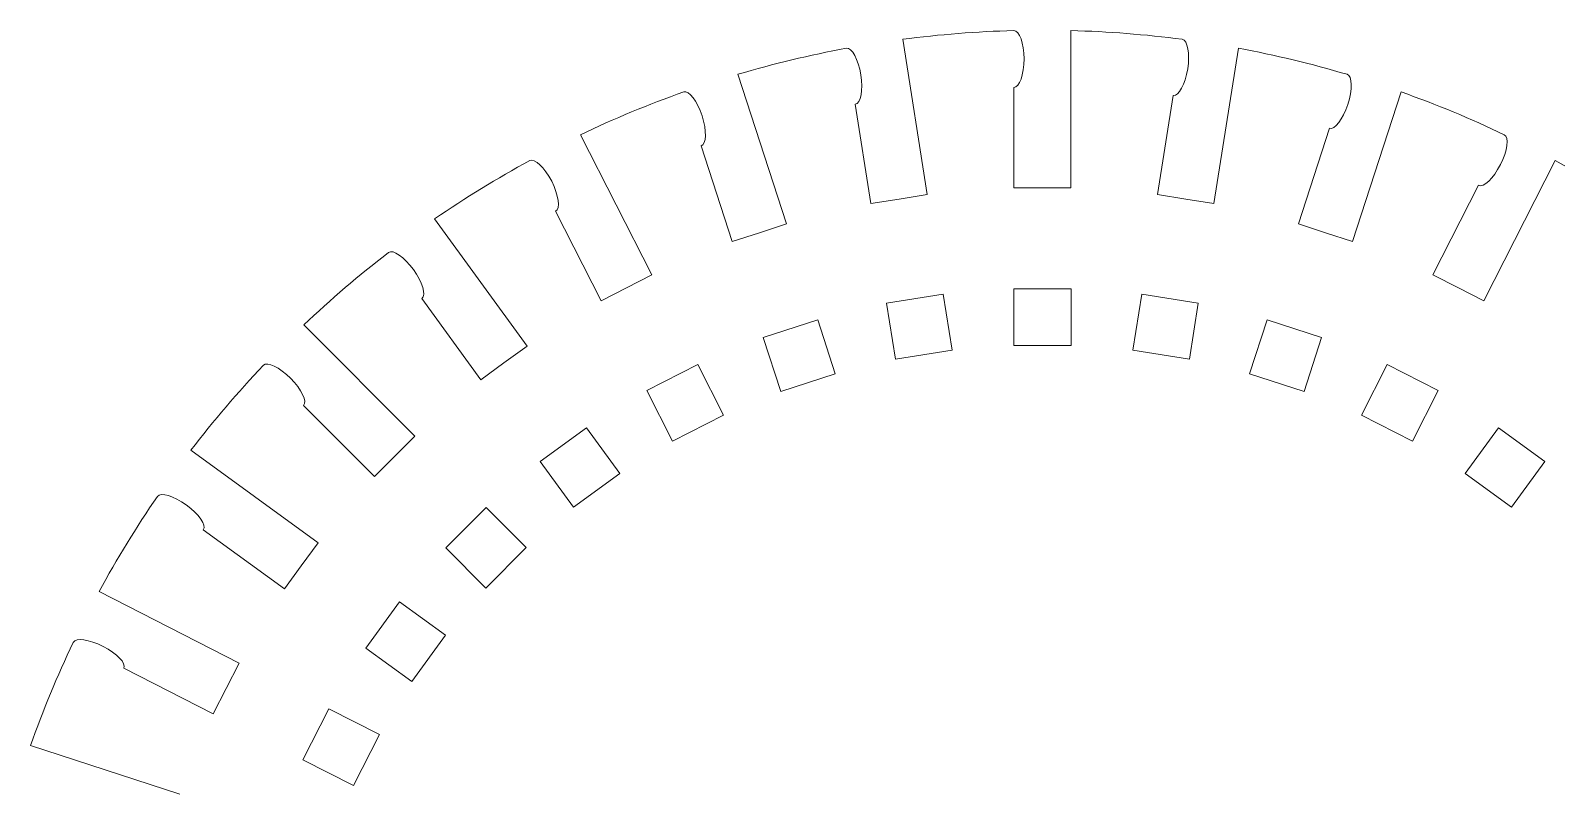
# Model space of a CAD drawing. Header units: millimetres. Extents: x -2210 to -375, y -2136 to -307.
# Drawn here: x -2205.5 to -2097.9, y -1226.7 to -1173.4 of the extents above; entities that cross this region are included whole.
import ezdxf

# ---------------------------------------------------------------- set-up
doc = ezdxf.new("R2010")
doc.units = ezdxf.units.MM
doc.header["$MEASUREMENT"] = 0
doc.layers.add('Layer 1', color=7, linetype='Continuous')

msp = doc.modelspace()

# ---------------------------------------------------------------- linework, layer by layer
at = {"layer": 'Layer 1', "color": 1, "lineweight": 9}
for points in [[(-2136.1453, -1173.4214), (-2138.7682, -1173.4913), (-2141.3845, -1173.6978), (-2143.9863, -1174.0385)], [(-2142.2536, -1184.9765), (-2142.2536, -1184.9765), (-2143.9863, -1174.0385), (-2143.9863, -1174.0385)], [(-2124.2883, -1174.0385), (-2126.889, -1173.6978), (-2129.5064, -1173.4913), (-2132.1293, -1173.4214)], [(-2132.1293, -1184.4947), (-2132.1293, -1184.4947), (-2132.1293, -1173.4214), (-2132.1293, -1173.4214)], [(-2147.9535, -1174.6668), (-2150.532, -1175.1463), (-2153.085, -1175.759), (-2155.6003, -1176.5027)], [(-2122.0538, -1185.6047), (-2122.0538, -1185.6047), (-2120.3211, -1174.6668), (-2120.3211, -1174.6668)], [(-2112.6732, -1176.5027), (-2115.1896, -1175.759), (-2117.7415, -1175.1463), (-2120.3211, -1174.6668)], [(-2152.1781, -1187.0344), (-2152.1781, -1187.0344), (-2155.6003, -1176.5027), (-2155.6003, -1176.5027)], [(-2136.1453, -1184.4947), (-2136.1453, -1184.4947), (-2136.1453, -1177.4207), (-2136.1453, -1177.4207)], [(-2159.4209, -1177.7448), (-2161.8929, -1178.6206), (-2164.3182, -1179.6252), (-2166.6869, -1180.754)], [(-2146.2208, -1185.6047), (-2146.2208, -1185.6047), (-2147.3274, -1178.6173), (-2147.3274, -1178.6173)], [(-2126.021, -1184.9765), (-2126.021, -1184.9765), (-2124.9143, -1177.989), (-2124.9143, -1177.989)], [(-2112.2758, -1188.2754), (-2112.2758, -1188.2754), (-2108.8537, -1177.7448), (-2108.8537, -1177.7448)], [(-2101.5877, -1180.754), (-2103.9564, -1179.6252), (-2106.3817, -1178.6206), (-2108.8537, -1177.7448)], [(-2161.6598, -1190.6208), (-2161.6598, -1190.6208), (-2166.6869, -1180.754), (-2166.6869, -1180.754)], [(-2116.0954, -1187.0344), (-2116.0954, -1187.0344), (-2113.9098, -1180.3067), (-2113.9098, -1180.3067)], [(-2155.9988, -1188.2754), (-2155.9988, -1188.2754), (-2158.1843, -1181.5477), (-2158.1843, -1181.5477)], [(-2170.2656, -1182.5778), (-2172.5699, -1183.8298), (-2174.8088, -1185.2018), (-2176.9711, -1186.687)], [(-2103.0362, -1192.4445), (-2103.0362, -1192.4445), (-2098.009, -1182.5778), (-2098.009, -1182.5778)], [(-2091.3035, -1186.687), (-2093.4658, -1185.2018), (-2095.7035, -1183.8298), (-2098.009, -1182.5778)], [(-2142.2536, -1184.9765), (-2142.2536, -1184.9765), (-2144.2372, -1185.2906), (-2144.2372, -1185.2906)], [(-2136.1453, -1184.4947), (-2136.1453, -1184.4947), (-2134.1373, -1184.4947), (-2134.1373, -1184.4947)], [(-2132.1293, -1184.4947), (-2132.1293, -1184.4947), (-2134.1373, -1184.4947), (-2134.1373, -1184.4947)], [(-2126.021, -1184.9765), (-2126.021, -1184.9765), (-2124.0374, -1185.2906), (-2124.0374, -1185.2906)], [(-2106.6148, -1190.6208), (-2106.6148, -1190.6208), (-2103.4036, -1184.3171), (-2103.4036, -1184.3171)], [(-2165.2384, -1192.4445), (-2165.2384, -1192.4445), (-2168.4496, -1186.1409), (-2168.4496, -1186.1409)], [(-2146.2208, -1185.6047), (-2146.2208, -1185.6047), (-2144.2372, -1185.2906), (-2144.2372, -1185.2906)], [(-2122.0538, -1185.6047), (-2122.0538, -1185.6047), (-2124.0374, -1185.2906), (-2124.0374, -1185.2906)], [(-2170.4621, -1195.6458), (-2170.4621, -1195.6458), (-2176.9711, -1186.687), (-2176.9711, -1186.687)], [(-2152.1781, -1187.0344), (-2152.1781, -1187.0344), (-2154.0884, -1187.6549), (-2154.0884, -1187.6549)], [(-2116.0954, -1187.0344), (-2116.0954, -1187.0344), (-2114.1862, -1187.6549), (-2114.1862, -1187.6549)], [(-2155.9988, -1188.2754), (-2155.9988, -1188.2754), (-2154.0884, -1187.6549), (-2154.0884, -1187.6549)], [(-2112.2758, -1188.2754), (-2112.2758, -1188.2754), (-2114.1862, -1187.6549), (-2114.1862, -1187.6549)], [(-2180.2201, -1189.0479), (-2182.3013, -1190.6452), (-2184.2971, -1192.3502), (-2186.2007, -1194.1551)], [(-2165.2384, -1192.4445), (-2165.2384, -1192.4445), (-2163.4491, -1191.5321), (-2163.4491, -1191.5321)], [(-2161.6598, -1190.6208), (-2161.6598, -1190.6208), (-2163.4491, -1191.5321), (-2163.4491, -1191.5321)], [(-2106.6148, -1190.6208), (-2106.6148, -1190.6208), (-2104.8255, -1191.5321), (-2104.8255, -1191.5321)], [(-2103.0362, -1192.4445), (-2103.0362, -1192.4445), (-2104.8255, -1191.5321), (-2104.8255, -1191.5321)], [(-2173.7121, -1198.0068), (-2173.7121, -1198.0068), (-2177.8702, -1192.2836), (-2177.8702, -1192.2836)], [(-2178.3708, -1201.9861), (-2178.3708, -1201.9861), (-2186.2007, -1194.1551), (-2186.2007, -1194.1551)], [(-2170.4621, -1195.6458), (-2170.4621, -1195.6458), (-2172.0871, -1196.8257), (-2172.0871, -1196.8257)], [(-2173.7121, -1198.0068), (-2173.7121, -1198.0068), (-2172.0871, -1196.8257), (-2172.0871, -1196.8257)], [(-2189.0412, -1196.9955), (-2190.8461, -1198.8992), (-2192.5511, -1200.895), (-2194.1495, -1202.9762)], [(-2181.2113, -1204.8255), (-2181.2113, -1204.8255), (-2186.213, -1199.8238), (-2186.213, -1199.8238)], [(-2178.3708, -1201.9861), (-2178.3708, -1201.9861), (-2179.7905, -1203.4058), (-2179.7905, -1203.4058)], [(-2185.1906, -1209.4853), (-2185.1906, -1209.4853), (-2194.1495, -1202.9762), (-2194.1495, -1202.9762)], [(-2181.2113, -1204.8255), (-2181.2113, -1204.8255), (-2179.7905, -1203.4058), (-2179.7905, -1203.4058)], [(-2196.5093, -1206.2252), (-2197.9945, -1208.3875), (-2199.3665, -1210.6263), (-2200.6196, -1212.9318)], [(-2187.5516, -1212.7342), (-2187.5516, -1212.7342), (-2193.2748, -1208.5762), (-2193.2748, -1208.5762)], [(-2185.1906, -1209.4853), (-2185.1906, -1209.4853), (-2186.3706, -1211.1092), (-2186.3706, -1211.1092)], [(-2187.5516, -1212.7342), (-2187.5516, -1212.7342), (-2186.3706, -1211.1092), (-2186.3706, -1211.1092)], [(-2190.7529, -1217.959), (-2190.7529, -1217.959), (-2200.6196, -1212.9318), (-2200.6196, -1212.9318)], [(-2202.4423, -1216.5105), (-2203.5711, -1218.8781), (-2204.5757, -1221.3034), (-2205.4526, -1223.7765)], [(-2192.5766, -1221.5376), (-2192.5766, -1221.5376), (-2198.8792, -1218.3253), (-2198.8792, -1218.3253)], [(-2190.7529, -1217.959), (-2190.7529, -1217.959), (-2191.6642, -1219.7483), (-2191.6642, -1219.7483)], [(-2192.5766, -1221.5376), (-2192.5766, -1221.5376), (-2191.6642, -1219.7483), (-2191.6642, -1219.7483)], [(-2194.9209, -1227.1986), (-2194.9209, -1227.1986), (-2205.4526, -1223.7765), (-2205.4526, -1223.7765)]]:
    msp.add_open_spline(points, degree=3, dxfattribs=at)
for points, knots in [([(-2136.1453, -1177.4207), (-2135.7523, -1177.4207), (-2135.4349, -1176.5216), (-2135.4349, -1175.4227), (-2135.4349, -1175.4227), (-2135.4349, -1175.4227), (-2135.4349, -1175.4227), (-2135.4349, -1175.4227), (-2135.4349, -1175.4227), (-2135.4349, -1175.4227), (-2135.4349, -1175.4227), (-2135.4349, -1175.4227), (-2135.4349, -1175.4227), (-2135.4349, -1175.4227), (-2135.4349, -1175.4227), (-2135.4349, -1175.4227), (-2135.4349, -1175.4227), (-2135.436, -1174.3238), (-2135.7557, -1173.4247), (-2136.1453, -1173.4214), (-2136.1453, -1173.4214), (-2136.1453, -1173.4214), (-2136.1453, -1173.4214), (-2136.1453, -1173.4214), (-2136.1453, -1173.4214), (-2136.1453, -1173.4214), (-2136.1453, -1173.4214), (-2136.1453, -1173.4214)], [0, 0, 0, 0, 0.125, 0.125, 0.125, 0.125, 0.25, 0.25, 0.25, 0.25, 0.375, 0.375, 0.375, 0.375, 0.5, 0.5, 0.5, 0.5, 0.625, 0.625, 0.625, 0.625, 0.75, 0.75, 0.75, 0.75, 1, 1, 1, 1]), ([(-2124.9143, -1177.989), (-2124.5258, -1178.0501), (-2124.0707, -1177.2109), (-2123.8998, -1176.1264), (-2123.8998, -1176.1264), (-2123.8998, -1176.1264), (-2123.8998, -1176.1264), (-2123.8998, -1176.1264), (-2123.8998, -1176.1264), (-2123.8998, -1176.1264), (-2123.8998, -1176.1264), (-2123.8998, -1176.1264), (-2123.8998, -1176.1264), (-2123.8998, -1176.1264), (-2123.8998, -1176.1264), (-2123.8998, -1176.1264), (-2123.8998, -1176.1264), (-2123.7288, -1175.0409), (-2123.9042, -1174.1029), (-2124.2883, -1174.0385), (-2124.2883, -1174.0385), (-2124.2883, -1174.0385), (-2124.2883, -1174.0385), (-2124.2883, -1174.0385), (-2124.2883, -1174.0385), (-2124.2883, -1174.0385), (-2124.2883, -1174.0385), (-2124.2883, -1174.0385)], [0, 0, 0, 0, 0.125, 0.125, 0.125, 0.125, 0.25, 0.25, 0.25, 0.25, 0.375, 0.375, 0.375, 0.375, 0.5, 0.5, 0.5, 0.5, 0.625, 0.625, 0.625, 0.625, 0.75, 0.75, 0.75, 0.75, 1, 1, 1, 1]), ([(-2147.3274, -1178.6173), (-2146.9389, -1178.5551), (-2146.7658, -1177.6172), (-2146.9378, -1176.5327), (-2146.9378, -1176.5327), (-2146.9378, -1176.5327), (-2146.9378, -1176.5327), (-2146.9378, -1176.5327), (-2146.9378, -1176.5327), (-2146.9378, -1176.5327), (-2146.9378, -1176.5327), (-2146.9378, -1176.5327), (-2146.9378, -1176.5327), (-2146.9378, -1176.5327), (-2146.9378, -1176.5327), (-2146.9378, -1176.5327), (-2146.9378, -1176.5327), (-2147.111, -1175.4471), (-2147.5683, -1174.6091), (-2147.9535, -1174.6668), (-2147.9535, -1174.6668), (-2147.9535, -1174.6668), (-2147.9535, -1174.6668), (-2147.9535, -1174.6668), (-2147.9535, -1174.6668), (-2147.9535, -1174.6668), (-2147.9535, -1174.6668), (-2147.9535, -1174.6668)], [0, 0, 0, 0, 0.125, 0.125, 0.125, 0.125, 0.25, 0.25, 0.25, 0.25, 0.375, 0.375, 0.375, 0.375, 0.5, 0.5, 0.5, 0.5, 0.625, 0.625, 0.625, 0.625, 0.75, 0.75, 0.75, 0.75, 1, 1, 1, 1]), ([(-2113.9098, -1180.3067), (-2113.5357, -1180.4277), (-2112.9552, -1179.6707), (-2112.6166, -1178.625), (-2112.6166, -1178.625), (-2112.6166, -1178.625), (-2112.6166, -1178.625), (-2112.6166, -1178.625), (-2112.6166, -1178.625), (-2112.6166, -1178.625), (-2112.6166, -1178.625), (-2112.6166, -1178.625), (-2112.6166, -1178.625), (-2112.6166, -1178.625), (-2112.6166, -1178.625), (-2112.6166, -1178.625), (-2112.6166, -1178.625), (-2112.2781, -1177.5805), (-2112.3036, -1176.6259), (-2112.6732, -1176.5027), (-2112.6732, -1176.5027), (-2112.6732, -1176.5027), (-2112.6732, -1176.5027), (-2112.6732, -1176.5027), (-2112.6732, -1176.5027), (-2112.6732, -1176.5027), (-2112.6732, -1176.5027), (-2112.6732, -1176.5027)], [0, 0, 0, 0, 0.125, 0.125, 0.125, 0.125, 0.25, 0.25, 0.25, 0.25, 0.375, 0.375, 0.375, 0.375, 0.5, 0.5, 0.5, 0.5, 0.625, 0.625, 0.625, 0.625, 0.75, 0.75, 0.75, 0.75, 1, 1, 1, 1]), ([(-2158.1843, -1181.5477), (-2157.8114, -1181.4267), (-2157.787, -1180.4721), (-2158.1266, -1179.4276), (-2158.1266, -1179.4276), (-2158.1266, -1179.4276), (-2158.1266, -1179.4276), (-2158.1266, -1179.4276), (-2158.1266, -1179.4276), (-2158.1266, -1179.4276), (-2158.1266, -1179.4276), (-2158.1266, -1179.4276), (-2158.1266, -1179.4276), (-2158.1266, -1179.4276), (-2158.1266, -1179.4276), (-2158.1266, -1179.4276), (-2158.1266, -1179.4276), (-2158.4674, -1178.3831), (-2159.049, -1177.626), (-2159.4209, -1177.7448), (-2159.4209, -1177.7448), (-2159.4209, -1177.7448), (-2159.4209, -1177.7448), (-2159.4209, -1177.7448), (-2159.4209, -1177.7448), (-2159.4209, -1177.7448), (-2159.4209, -1177.7448), (-2159.4209, -1177.7448)], [0, 0, 0, 0, 0.125, 0.125, 0.125, 0.125, 0.25, 0.25, 0.25, 0.25, 0.375, 0.375, 0.375, 0.375, 0.5, 0.5, 0.5, 0.5, 0.625, 0.625, 0.625, 0.625, 0.75, 0.75, 0.75, 0.75, 1, 1, 1, 1]), ([(-2103.4036, -1184.3171), (-2103.0529, -1184.4958), (-2102.3613, -1183.8387), (-2101.8629, -1182.8597), (-2101.8629, -1182.8597), (-2101.8629, -1182.8597), (-2101.8629, -1182.8597), (-2101.8629, -1182.8597), (-2101.8629, -1182.8597), (-2101.8629, -1182.8597), (-2101.8629, -1182.8597), (-2101.8629, -1182.8597), (-2101.8629, -1182.8597), (-2101.8629, -1182.8597), (-2101.8629, -1182.8597), (-2101.8629, -1182.8597), (-2101.8629, -1182.8597), (-2101.3657, -1181.8796), (-2101.2413, -1180.9338), (-2101.5877, -1180.754), (-2101.5877, -1180.754), (-2101.5877, -1180.754), (-2101.5877, -1180.754), (-2101.5877, -1180.754), (-2101.5877, -1180.754), (-2101.5877, -1180.754), (-2101.5877, -1180.754), (-2101.5877, -1180.754)], [0, 0, 0, 0, 0.125, 0.125, 0.125, 0.125, 0.25, 0.25, 0.25, 0.25, 0.375, 0.375, 0.375, 0.375, 0.5, 0.5, 0.5, 0.5, 0.625, 0.625, 0.625, 0.625, 0.75, 0.75, 0.75, 0.75, 1, 1, 1, 1]), ([(-2168.4496, -1186.1409), (-2168.1, -1185.9621), (-2168.2243, -1185.0164), (-2168.7238, -1184.0374), (-2168.7238, -1184.0374), (-2168.7238, -1184.0374), (-2168.7238, -1184.0374), (-2168.7238, -1184.0374), (-2168.7238, -1184.0374), (-2168.7238, -1184.0374), (-2168.7238, -1184.0374), (-2168.7238, -1184.0374), (-2168.7238, -1184.0374), (-2168.7238, -1184.0374), (-2168.7238, -1184.0374), (-2168.7238, -1184.0374), (-2168.7238, -1184.0374), (-2169.2244, -1183.0595), (-2169.917, -1182.4035), (-2170.2656, -1182.5778), (-2170.2656, -1182.5778), (-2170.2656, -1182.5778), (-2170.2656, -1182.5778), (-2170.2656, -1182.5778), (-2170.2656, -1182.5778), (-2170.2656, -1182.5778), (-2170.2656, -1182.5778), (-2170.2656, -1182.5778)], [0, 0, 0, 0, 0.125, 0.125, 0.125, 0.125, 0.25, 0.25, 0.25, 0.25, 0.375, 0.375, 0.375, 0.375, 0.5, 0.5, 0.5, 0.5, 0.625, 0.625, 0.625, 0.625, 0.75, 0.75, 0.75, 0.75, 1, 1, 1, 1]), ([(-2177.8702, -1192.2836), (-2177.5527, -1192.0516), (-2177.8236, -1191.137), (-2178.4696, -1190.249), (-2178.4696, -1190.249), (-2178.4696, -1190.249), (-2178.4696, -1190.249), (-2178.4696, -1190.249), (-2178.4696, -1190.249), (-2178.4696, -1190.249), (-2178.4696, -1190.249), (-2178.4696, -1190.249), (-2178.4696, -1190.249), (-2178.4696, -1190.249), (-2178.4696, -1190.249), (-2178.4696, -1190.249), (-2178.4696, -1190.249), (-2179.1167, -1189.361), (-2179.9037, -1188.8204), (-2180.2201, -1189.0479), (-2180.2201, -1189.0479), (-2180.2201, -1189.0479), (-2180.2201, -1189.0479), (-2180.2201, -1189.0479), (-2180.2201, -1189.0479), (-2180.2201, -1189.0479), (-2180.2201, -1189.0479), (-2180.2201, -1189.0479)], [0, 0, 0, 0, 0.125, 0.125, 0.125, 0.125, 0.25, 0.25, 0.25, 0.25, 0.375, 0.375, 0.375, 0.375, 0.5, 0.5, 0.5, 0.5, 0.625, 0.625, 0.625, 0.625, 0.75, 0.75, 0.75, 0.75, 1, 1, 1, 1]), ([(-2145.1174, -1192.6221), (-2145.1174, -1192.6221), (-2141.1336, -1191.9906), (-2141.1336, -1191.9906), (-2141.1336, -1191.9906), (-2141.1336, -1191.9906), (-2140.5087, -1195.9399), (-2140.5087, -1195.9399), (-2140.5087, -1195.9399), (-2140.5087, -1195.9399), (-2144.4925, -1196.5704), (-2144.4925, -1196.5704), (-2144.4925, -1196.5704), (-2144.4925, -1196.5704), (-2145.1174, -1192.6221), (-2145.1174, -1192.6221)], [0, 0, 0, 0, 0.2, 0.2, 0.2, 0.2, 0.4, 0.4, 0.4, 0.4, 0.6, 0.6, 0.6, 0.6, 1, 1, 1, 1]), ([(-2136.1542, -1191.5987), (-2136.1542, -1191.5987), (-2132.1204, -1191.5987), (-2132.1204, -1191.5987), (-2132.1204, -1191.5987), (-2132.1204, -1191.5987), (-2132.1204, -1195.5969), (-2132.1204, -1195.5969), (-2132.1204, -1195.5969), (-2132.1204, -1195.5969), (-2136.1542, -1195.5969), (-2136.1542, -1195.5969), (-2136.1542, -1195.5969), (-2136.1542, -1195.5969), (-2136.1542, -1191.5987), (-2136.1542, -1191.5987)], [0, 0, 0, 0, 0.2, 0.2, 0.2, 0.2, 0.4, 0.4, 0.4, 0.4, 0.6, 0.6, 0.6, 0.6, 1, 1, 1, 1]), ([(-2127.1399, -1191.9906), (-2127.1399, -1191.9906), (-2123.1561, -1192.6221), (-2123.1561, -1192.6221), (-2123.1561, -1192.6221), (-2123.1561, -1192.6221), (-2123.7821, -1196.5704), (-2123.7821, -1196.5704), (-2123.7821, -1196.5704), (-2123.7821, -1196.5704), (-2127.7659, -1195.9399), (-2127.7659, -1195.9399), (-2127.7659, -1195.9399), (-2127.7659, -1195.9399), (-2127.1399, -1191.9906), (-2127.1399, -1191.9906)], [0, 0, 0, 0, 0.2, 0.2, 0.2, 0.2, 0.4, 0.4, 0.4, 0.4, 0.6, 0.6, 0.6, 0.6, 1, 1, 1, 1]), ([(-2153.8121, -1195.0342), (-2153.8121, -1195.0342), (-2149.9748, -1193.7876), (-2149.9748, -1193.7876), (-2149.9748, -1193.7876), (-2149.9748, -1193.7876), (-2148.7394, -1197.5905), (-2148.7394, -1197.5905), (-2148.7394, -1197.5905), (-2148.7394, -1197.5905), (-2152.5766, -1198.837), (-2152.5766, -1198.837), (-2152.5766, -1198.837), (-2152.5766, -1198.837), (-2153.8121, -1195.0342), (-2153.8121, -1195.0342)], [0, 0, 0, 0, 0.2, 0.2, 0.2, 0.2, 0.4, 0.4, 0.4, 0.4, 0.6, 0.6, 0.6, 0.6, 1, 1, 1, 1]), ([(-2118.2987, -1193.7876), (-2118.2987, -1193.7876), (-2114.4625, -1195.0342), (-2114.4625, -1195.0342), (-2114.4625, -1195.0342), (-2114.4625, -1195.0342), (-2115.698, -1198.837), (-2115.698, -1198.837), (-2115.698, -1198.837), (-2115.698, -1198.837), (-2119.5341, -1197.5905), (-2119.5341, -1197.5905), (-2119.5341, -1197.5905), (-2119.5341, -1197.5905), (-2118.2987, -1193.7876), (-2118.2987, -1193.7876)], [0, 0, 0, 0, 0.2, 0.2, 0.2, 0.2, 0.4, 0.4, 0.4, 0.4, 0.6, 0.6, 0.6, 0.6, 1, 1, 1, 1]), ([(-2186.213, -1199.8238), (-2185.9355, -1199.5452), (-2186.3473, -1198.685), (-2187.1243, -1197.908), (-2187.1243, -1197.908), (-2187.1243, -1197.908), (-2187.1243, -1197.908), (-2187.1243, -1197.908), (-2187.1243, -1197.908), (-2187.1243, -1197.908), (-2187.1243, -1197.908), (-2187.1243, -1197.908), (-2187.1243, -1197.908), (-2187.1243, -1197.908), (-2187.1243, -1197.908), (-2187.1243, -1197.908), (-2187.1243, -1197.908), (-2187.9024, -1197.1321), (-2188.7637, -1196.7225), (-2189.0412, -1196.9955), (-2189.0412, -1196.9955), (-2189.0412, -1196.9955), (-2189.0412, -1196.9955), (-2189.0412, -1196.9955), (-2189.0412, -1196.9955), (-2189.0412, -1196.9955), (-2189.0412, -1196.9955), (-2189.0412, -1196.9955)], [0, 0, 0, 0, 0.125, 0.125, 0.125, 0.125, 0.25, 0.25, 0.25, 0.25, 0.375, 0.375, 0.375, 0.375, 0.5, 0.5, 0.5, 0.5, 0.625, 0.625, 0.625, 0.625, 0.75, 0.75, 0.75, 0.75, 1, 1, 1, 1]), ([(-2162.0205, -1198.7771), (-2162.0205, -1198.7771), (-2158.4263, -1196.9467), (-2158.4263, -1196.9467), (-2158.4263, -1196.9467), (-2158.4263, -1196.9467), (-2156.6115, -1200.5087), (-2156.6115, -1200.5087), (-2156.6115, -1200.5087), (-2156.6115, -1200.5087), (-2160.2057, -1202.3391), (-2160.2057, -1202.3391), (-2160.2057, -1202.3391), (-2160.2057, -1202.3391), (-2162.0205, -1198.7771), (-2162.0205, -1198.7771)], [0, 0, 0, 0, 0.2, 0.2, 0.2, 0.2, 0.4, 0.4, 0.4, 0.4, 0.6, 0.6, 0.6, 0.6, 1, 1, 1, 1]), ([(-2109.8472, -1196.9467), (-2109.8472, -1196.9467), (-2106.2541, -1198.7771), (-2106.2541, -1198.7771), (-2106.2541, -1198.7771), (-2106.2541, -1198.7771), (-2108.0689, -1202.3391), (-2108.0689, -1202.3391), (-2108.0689, -1202.3391), (-2108.0689, -1202.3391), (-2111.662, -1200.5087), (-2111.662, -1200.5087), (-2111.662, -1200.5087), (-2111.662, -1200.5087), (-2109.8472, -1196.9467), (-2109.8472, -1196.9467)], [0, 0, 0, 0, 0.2, 0.2, 0.2, 0.2, 0.4, 0.4, 0.4, 0.4, 0.6, 0.6, 0.6, 0.6, 1, 1, 1, 1]), ([(-2169.543, -1203.7588), (-2169.543, -1203.7588), (-2166.2796, -1201.3878), (-2166.2796, -1201.3878), (-2166.2796, -1201.3878), (-2166.2796, -1201.3878), (-2163.9297, -1204.6212), (-2163.9297, -1204.6212), (-2163.9297, -1204.6212), (-2163.9297, -1204.6212), (-2167.1931, -1206.9922), (-2167.1931, -1206.9922), (-2167.1931, -1206.9922), (-2167.1931, -1206.9922), (-2169.543, -1203.7588), (-2169.543, -1203.7588)], [0, 0, 0, 0, 0.2, 0.2, 0.2, 0.2, 0.4, 0.4, 0.4, 0.4, 0.6, 0.6, 0.6, 0.6, 1, 1, 1, 1]), ([(-2101.9939, -1201.3878), (-2101.9939, -1201.3878), (-2098.7305, -1203.7588), (-2098.7305, -1203.7588), (-2098.7305, -1203.7588), (-2098.7305, -1203.7588), (-2101.0804, -1206.9922), (-2101.0804, -1206.9922), (-2101.0804, -1206.9922), (-2101.0804, -1206.9922), (-2104.3438, -1204.6212), (-2104.3438, -1204.6212), (-2104.3438, -1204.6212), (-2104.3438, -1204.6212), (-2101.9939, -1201.3878), (-2101.9939, -1201.3878)], [0, 0, 0, 0, 0.2, 0.2, 0.2, 0.2, 0.4, 0.4, 0.4, 0.4, 0.6, 0.6, 0.6, 0.6, 1, 1, 1, 1]), ([(-2193.2748, -1208.5762), (-2193.0439, -1208.2587), (-2193.5845, -1207.4717), (-2194.4736, -1206.8268), (-2194.4736, -1206.8268), (-2194.4736, -1206.8268), (-2194.4736, -1206.8268), (-2194.4736, -1206.8268), (-2194.4736, -1206.8268), (-2194.4736, -1206.8268), (-2194.4736, -1206.8268), (-2194.4736, -1206.8268), (-2194.4736, -1206.8268), (-2194.4736, -1206.8268), (-2194.4736, -1206.8268), (-2194.4736, -1206.8268), (-2194.4736, -1206.8268), (-2195.3627, -1206.1819), (-2196.2784, -1205.9122), (-2196.5093, -1206.2252), (-2196.5093, -1206.2252), (-2196.5093, -1206.2252), (-2196.5093, -1206.2252), (-2196.5093, -1206.2252), (-2196.5093, -1206.2252), (-2196.5093, -1206.2252), (-2196.5093, -1206.2252), (-2196.5093, -1206.2252)], [0, 0, 0, 0, 0.125, 0.125, 0.125, 0.125, 0.25, 0.25, 0.25, 0.25, 0.375, 0.375, 0.375, 0.375, 0.5, 0.5, 0.5, 0.5, 0.625, 0.625, 0.625, 0.625, 0.75, 0.75, 0.75, 0.75, 1, 1, 1, 1]), ([(-2176.1941, -1209.8549), (-2176.1941, -1209.8549), (-2173.3414, -1207.0022), (-2173.3414, -1207.0022), (-2173.3414, -1207.0022), (-2173.3414, -1207.0022), (-2170.5153, -1209.8294), (-2170.5153, -1209.8294), (-2170.5153, -1209.8294), (-2170.5153, -1209.8294), (-2173.3669, -1212.6821), (-2173.3669, -1212.6821), (-2173.3669, -1212.6821), (-2173.3669, -1212.6821), (-2176.1941, -1209.8549), (-2176.1941, -1209.8549)], [0, 0, 0, 0, 0.2, 0.2, 0.2, 0.2, 0.4, 0.4, 0.4, 0.4, 0.6, 0.6, 0.6, 0.6, 1, 1, 1, 1]), ([(-2181.8096, -1216.9167), (-2181.8096, -1216.9167), (-2179.4386, -1213.6533), (-2179.4386, -1213.6533), (-2179.4386, -1213.6533), (-2179.4386, -1213.6533), (-2176.2041, -1216.0032), (-2176.2041, -1216.0032), (-2176.2041, -1216.0032), (-2176.2041, -1216.0032), (-2178.575, -1219.2666), (-2178.575, -1219.2666), (-2178.575, -1219.2666), (-2178.575, -1219.2666), (-2181.8096, -1216.9167), (-2181.8096, -1216.9167)], [0, 0, 0, 0, 0.2, 0.2, 0.2, 0.2, 0.4, 0.4, 0.4, 0.4, 0.6, 0.6, 0.6, 0.6, 1, 1, 1, 1]), ([(-2198.8792, -1218.3253), (-2198.7016, -1217.9757), (-2199.3576, -1217.2841), (-2200.3377, -1216.7857), (-2200.3377, -1216.7857), (-2200.3377, -1216.7857), (-2200.3377, -1216.7857), (-2200.3377, -1216.7857), (-2200.3377, -1216.7857), (-2200.3377, -1216.7857), (-2200.3377, -1216.7857), (-2200.3377, -1216.7857), (-2200.3377, -1216.7857), (-2200.3377, -1216.7857), (-2200.3377, -1216.7857), (-2200.3377, -1216.7857), (-2200.3377, -1216.7857), (-2201.3167, -1216.2873), (-2202.2636, -1216.1641), (-2202.4423, -1216.5105), (-2202.4423, -1216.5105), (-2202.4423, -1216.5105), (-2202.4423, -1216.5105), (-2202.4423, -1216.5105), (-2202.4423, -1216.5105), (-2202.4423, -1216.5105), (-2202.4423, -1216.5105), (-2202.4423, -1216.5105)], [0, 0, 0, 0, 0.125, 0.125, 0.125, 0.125, 0.25, 0.25, 0.25, 0.25, 0.375, 0.375, 0.375, 0.375, 0.5, 0.5, 0.5, 0.5, 0.625, 0.625, 0.625, 0.625, 0.75, 0.75, 0.75, 0.75, 1, 1, 1, 1]), ([(-2186.2507, -1224.77), (-2186.2507, -1224.77), (-2184.4192, -1221.1758), (-2184.4192, -1221.1758), (-2184.4192, -1221.1758), (-2184.4192, -1221.1758), (-2180.8572, -1222.9906), (-2180.8572, -1222.9906), (-2180.8572, -1222.9906), (-2180.8572, -1222.9906), (-2182.6887, -1226.5848), (-2182.6887, -1226.5848), (-2182.6887, -1226.5848), (-2182.6887, -1226.5848), (-2186.2507, -1224.77), (-2186.2507, -1224.77)], [0, 0, 0, 0, 0.2, 0.2, 0.2, 0.2, 0.4, 0.4, 0.4, 0.4, 0.6, 0.6, 0.6, 0.6, 1, 1, 1, 1])]:
    msp.add_open_spline(points, degree=3, knots=knots, dxfattribs=at)

doc.saveas('drawing.dxf')
